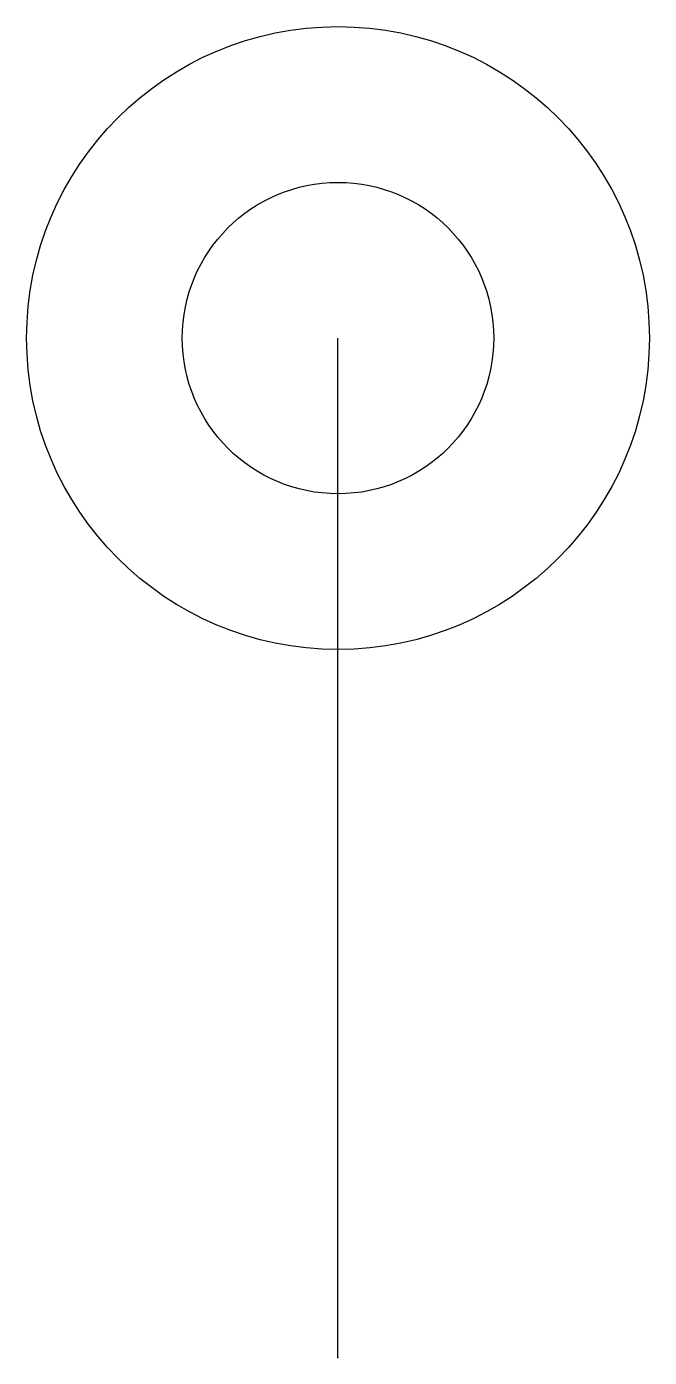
# Model space of a CAD drawing. Header units: millimetres. Extents: x -11 to 11, y 0 to 47.
import ezdxf

# ---------------------------------------------------------------- set-up
doc = ezdxf.new("R2010")
doc.units = ezdxf.units.MM
doc.layers.get('0').update_dxf_attribs({"linetype": 'CONTINUOUS'})

msp = doc.modelspace()

# ---------------------------------------------------------------- linework, layer by layer
msp.add_line((0, 0), (0, 36))
for radius in [11, 5.5]:
    msp.add_circle((0, 36), radius)
msp.add_point((0, 0))

doc.saveas('drawing.dxf')
